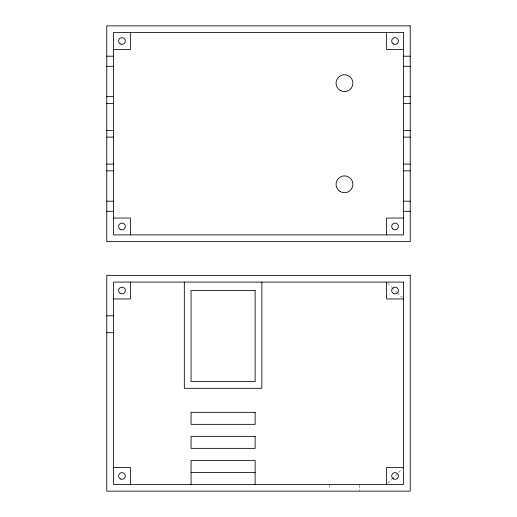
<?xml version="1.0" encoding="UTF-8"?>
<svg xmlns="http://www.w3.org/2000/svg" width="517" height="517" viewBox="0 0 517 517"><rect width="100%" height="100%" fill="white"/><g stroke="black" fill="none" stroke-linecap="round" stroke-linejoin="round"><path stroke-width="0.39" stroke-dasharray="2.58 1.94" d="M387.75 483.285L391.686 479.349M392.248 478.787L402.362 468.673M387.75 283.226L391.686 287.161M392.248 287.723L396.739 292.215M397.302 292.777L402.362 297.837M359.651 485.153L359.651 491.15M329.31 485.153L329.31 489.651"/><path stroke-width="0.78" d="M113.514 49.451L130.374 49.451L130.374 32.59M403.486 49.451L386.626 49.451L386.626 32.59M106.773 56.198L113.514 56.198M403.486 56.198L410.227 56.198M106.773 66.312L113.514 66.312M403.486 66.312L410.227 66.312M106.773 96.66L113.514 96.66M403.486 96.66L410.227 96.66M106.773 103.4L113.514 103.4M403.486 103.4L410.227 103.4M106.773 130.374L113.514 130.374M403.486 130.374L410.227 130.374M106.773 137.115L113.514 137.115M403.486 137.115L410.227 137.115M106.773 164.089L113.514 164.089M403.486 164.089L410.227 164.089M106.773 170.836L113.514 170.836M403.486 170.836L410.227 170.836M106.773 201.178L113.514 201.178M403.486 201.178L410.227 201.178M106.773 211.298L113.514 211.298M403.486 211.298L410.227 211.298M113.514 218.038L130.374 218.038L130.374 234.899M403.486 218.038L386.626 218.038L386.626 234.899M113.514 298.962L130.374 298.962L130.374 282.101M403.486 298.962L386.626 298.962L386.626 282.101M106.773 315.822L113.514 315.822M106.773 332.677L113.514 332.677M113.514 467.549L130.374 467.549L130.374 484.41M403.486 467.549L386.626 467.549L386.626 484.41M191.064 472.396L255.127 472.396M261.873 282.101L261.873 388.312L184.323 388.312L184.323 282.101M255.127 484.41L255.127 460.382L191.064 460.382L191.064 484.41M410.227 25.85L106.773 25.85L106.773 241.639L410.227 241.639L410.227 25.85M403.486 32.59L113.514 32.59L113.514 234.899L403.486 234.899L403.486 32.59M410.227 275.361L106.773 275.361L106.773 491.15L410.227 491.15L410.227 275.361M403.486 282.101L113.514 282.101L113.514 484.41L403.486 484.41L403.486 282.101M255.127 290.535L191.064 290.535L191.064 381.565L255.127 381.565L255.127 290.535M255.127 412.333L191.064 412.333L191.064 424.347L255.127 424.347L255.127 412.333M255.127 436.361L191.064 436.361L191.064 448.368L255.127 448.368L255.127 436.361M393.372 478.897A3.373 3.373 0 0 0 398.426 475.976A3.373 3.373 0 0 0 393.372 473.055A3.373 3.373 0 0 0 393.372 478.897M120.261 293.449A3.373 3.373 0 0 0 125.314 290.535A3.373 3.373 0 0 0 120.261 287.614A3.373 3.373 0 0 0 120.261 293.449M120.261 478.897A3.373 3.373 0 0 0 125.314 475.976A3.373 3.373 0 0 0 120.261 473.055A3.373 3.373 0 0 0 120.261 478.897M393.372 293.449A3.373 3.373 0 0 0 398.426 290.535A3.373 3.373 0 0 0 393.372 287.614A3.373 3.373 0 0 0 393.372 293.449M120.261 229.386A3.373 3.373 0 0 0 125.314 226.465A3.373 3.373 0 0 0 120.261 223.551A3.373 3.373 0 0 0 120.261 229.386M120.261 43.945A3.373 3.373 0 0 0 125.314 41.024A3.373 3.373 0 0 0 120.261 38.103A3.373 3.373 0 0 0 120.261 43.945M392.674 228.85A3.373 3.373 0 0 0 398.31 227.344A3.373 3.373 0 0 0 394.18 223.215A3.373 3.373 0 0 0 392.674 228.85M340.264 191.62A8.427 8.427 0 0 0 352.911 184.323A8.427 8.427 0 0 0 340.264 177.021A8.427 8.427 0 0 0 340.264 191.62M340.264 90.469A8.427 8.427 0 0 0 352.911 83.172A8.427 8.427 0 0 0 340.264 75.87A8.427 8.427 0 0 0 340.264 90.469M393.372 43.945A3.373 3.373 0 0 0 398.426 41.024A3.373 3.373 0 0 0 393.372 38.103A3.373 3.373 0 0 0 393.372 43.945"/></g></svg>
